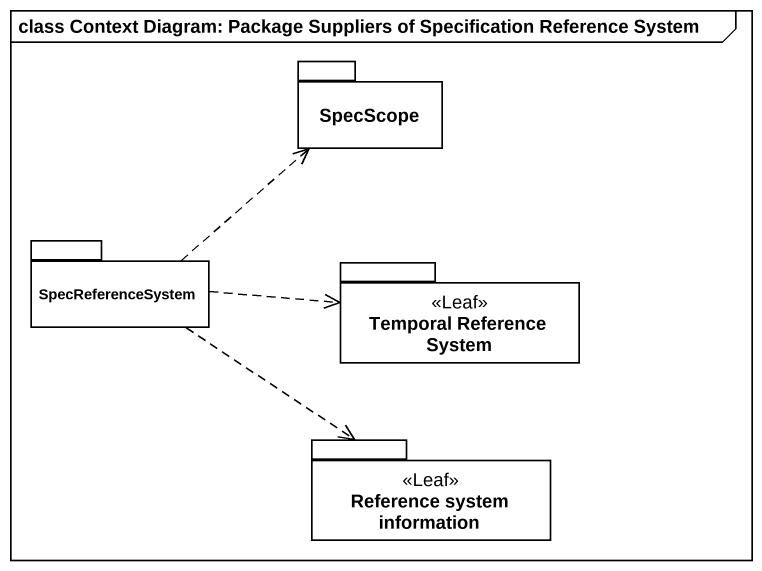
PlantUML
@startuml
mainframe class Context Diagram: Package Suppliers of Specification Reference System
package SpecScope {
}
package SpecReferenceSystem {
}
package "Temporal Reference System" as Temporal_Reference_System <<Leaf>> {
}
package "Reference system information" as Reference_system_information <<Leaf>> {
}
SpecReferenceSystem .up.> SpecScope
SpecReferenceSystem .right.> Temporal_Reference_System
SpecReferenceSystem ..> Reference_system_information
@enduml
